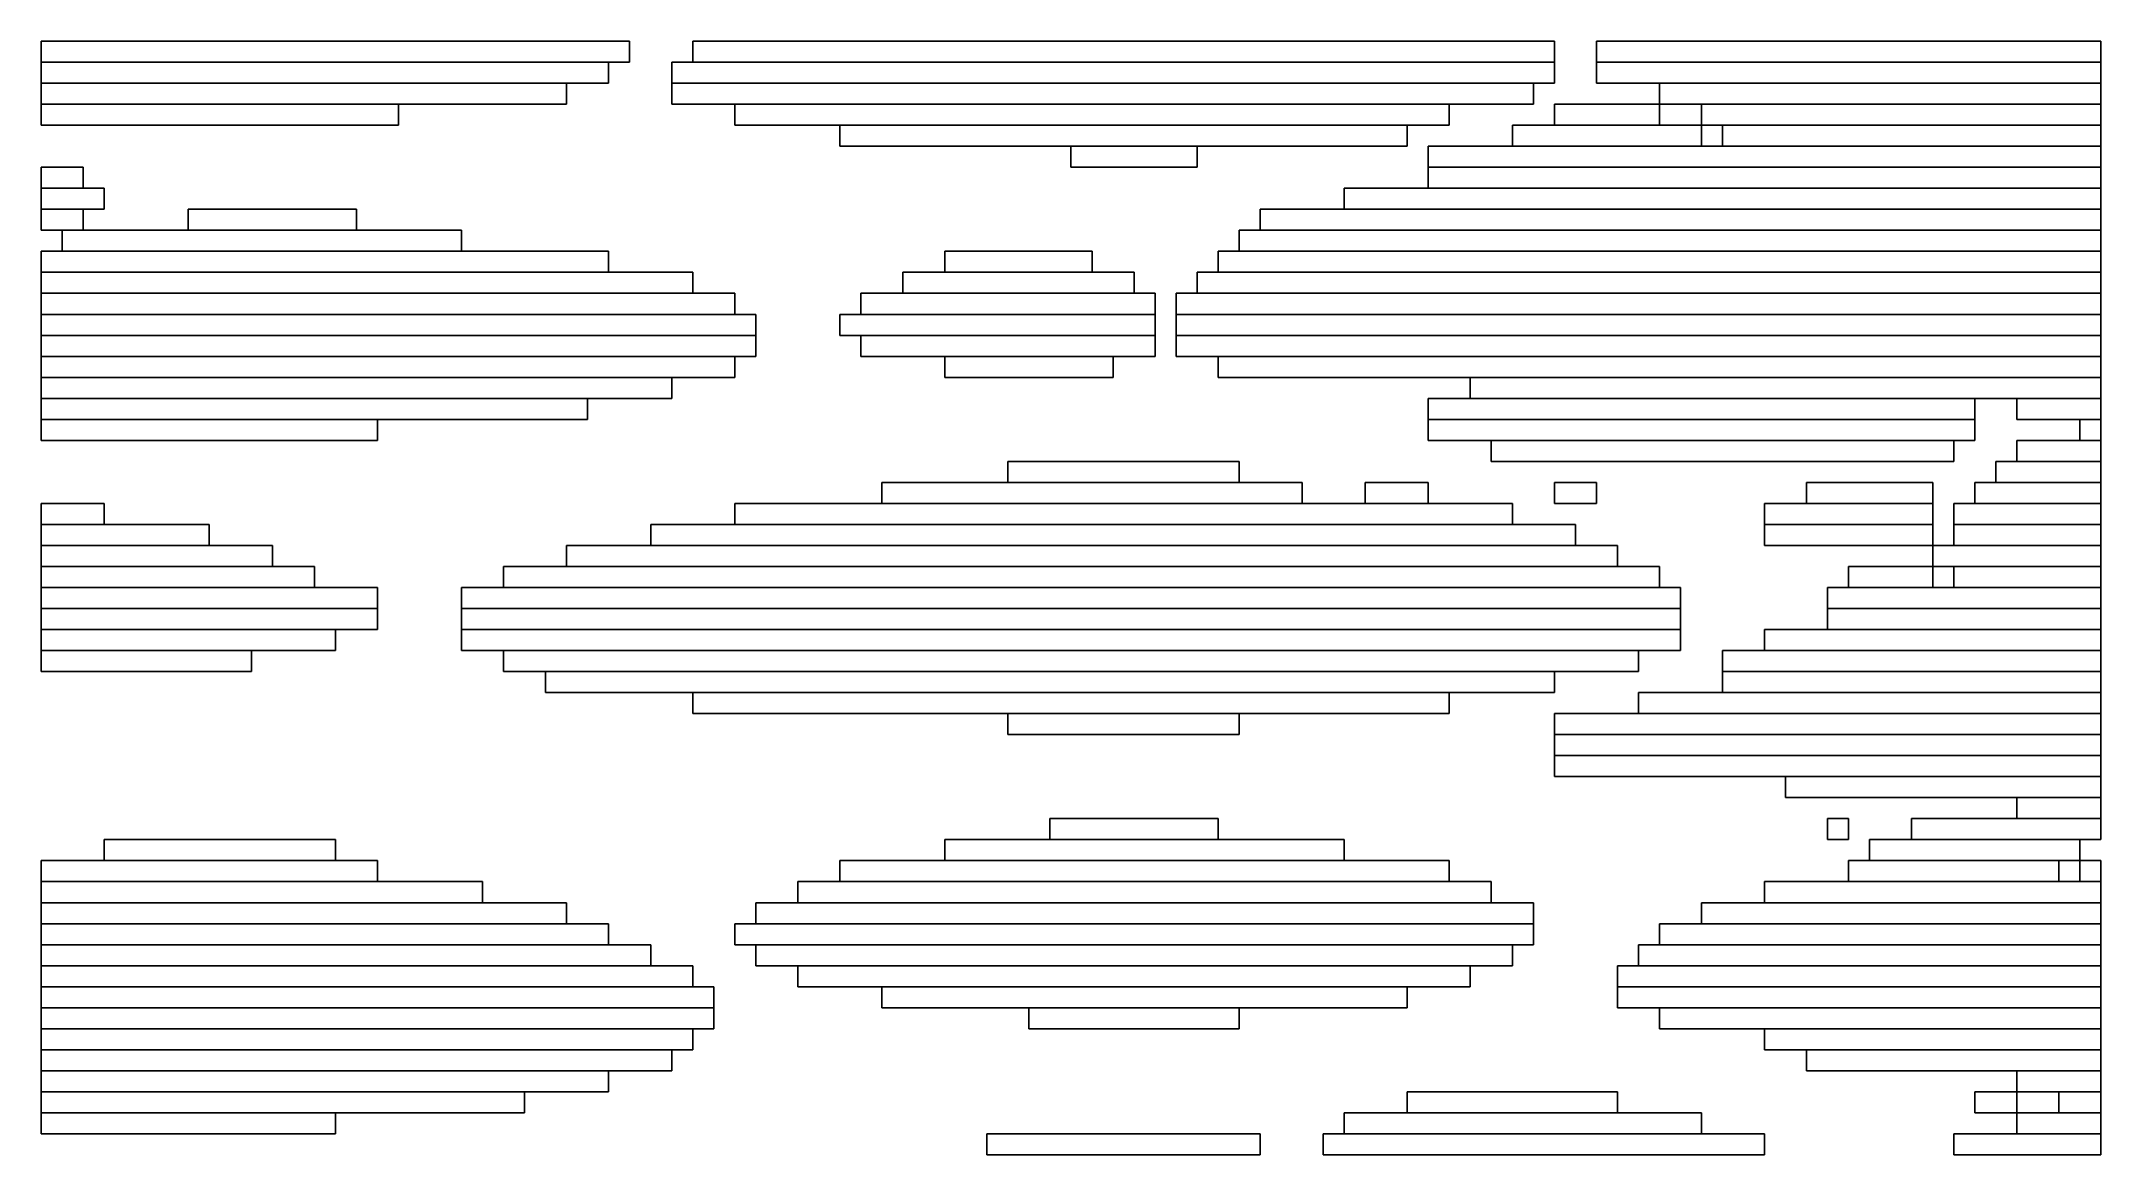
# Model space of a CAD drawing. Extents: x 463 to 561, y 486 to 539.
import ezdxf

# ---------------------------------------------------------------- set-up
doc = ezdxf.new("R2010")
doc.units = 0

msp = doc.modelspace()

# ---------------------------------------------------------------- linework, layer by layer
for p, q in [((463, 539), (491, 539)), ((463, 538), (463, 539)), ((491, 539), (491, 538)), ((494, 539), (535, 539)), ((494, 538), (494, 539)), ((535, 539), (535, 538)), ((537, 539), (561, 539)), ((537, 538), (537, 539)), ((561, 539), (561, 538)), ((491, 538), (463, 538)), ((463, 538), (490, 538)), ((463, 537), (463, 538)), ((490, 538), (490, 537)), ((493, 538), (535, 538)), ((493, 537), (493, 538)), ((535, 538), (494, 538)), ((535, 538), (535, 537)), ((561, 538), (537, 538)), ((537, 538), (561, 538)), ((537, 537), (537, 538)), ((561, 538), (561, 537)), ((490, 537), (463, 537)), ((463, 537), (488, 537)), ((463, 536), (463, 537)), ((488, 537), (488, 536)), ((535, 537), (493, 537)), ((493, 537), (534, 537)), ((493, 536), (493, 537)), ((534, 537), (534, 536)), ((561, 537), (537, 537)), ((540, 537), (561, 537)), ((540, 536), (540, 537)), ((561, 537), (561, 536)), ((488, 536), (463, 536)), ((463, 536), (480, 536)), ((463, 535), (463, 536)), ((480, 536), (480, 535)), ((534, 536), (493, 536)), ((496, 536), (530, 536)), ((496, 535), (496, 536)), ((530, 536), (530, 535)), ((535, 536), (540, 536)), ((535, 535), (535, 536)), ((561, 536), (540, 536)), ((540, 536), (540, 535)), ((542, 536), (561, 536)), ((542, 535), (542, 536)), ((561, 536), (561, 535)), ((480, 535), (463, 535)), ((530, 535), (496, 535)), ((501, 535), (528, 535)), ((501, 534), (501, 535)), ((528, 535), (528, 534)), ((533, 535), (542, 535)), ((533, 534), (533, 535)), ((540, 535), (535, 535)), ((561, 535), (542, 535)), ((542, 535), (542, 534)), ((543, 535), (561, 535)), ((543, 534), (543, 535)), ((561, 535), (561, 534)), ((528, 534), (501, 534)), ((512, 534), (518, 534)), ((512, 533), (512, 534)), ((518, 534), (518, 533)), ((529, 534), (561, 534)), ((529, 533), (529, 534)), ((542, 534), (533, 534)), ((561, 534), (543, 534)), ((561, 534), (561, 533)), ((463, 533), (465, 533)), ((463, 532), (463, 533)), ((465, 533), (465, 532)), ((518, 533), (512, 533)), ((561, 533), (529, 533)), ((529, 533), (561, 533)), ((529, 532), (529, 533)), ((561, 533), (561, 532)), ((465, 532), (463, 532)), ((463, 532), (466, 532)), ((463, 531), (463, 532)), ((466, 532), (466, 531)), ((525, 532), (561, 532)), ((525, 531), (525, 532)), ((561, 532), (529, 532)), ((561, 532), (561, 531)), ((466, 531), (463, 531)), ((463, 531), (465, 531)), ((463, 530), (463, 531)), ((465, 531), (465, 530)), ((470, 531), (478, 531)), ((470, 530), (470, 531)), ((478, 531), (478, 530)), ((521, 531), (561, 531)), ((521, 530), (521, 531)), ((561, 531), (525, 531)), ((561, 531), (561, 530)), ((465, 530), (463, 530)), ((464, 530), (483, 530)), ((464, 529), (464, 530)), ((478, 530), (470, 530)), ((483, 530), (483, 529)), ((520, 530), (561, 530)), ((520, 529), (520, 530)), ((561, 530), (521, 530)), ((561, 530), (561, 529)), ((463, 529), (490, 529)), ((463, 528), (463, 529)), ((483, 529), (464, 529)), ((490, 529), (490, 528)), ((506, 529), (513, 529)), ((506, 528), (506, 529)), ((513, 529), (513, 528)), ((519, 529), (561, 529)), ((519, 528), (519, 529)), ((561, 529), (520, 529)), ((561, 529), (561, 528)), ((490, 528), (463, 528)), ((463, 528), (494, 528)), ((463, 527), (463, 528)), ((494, 528), (494, 527)), ((504, 528), (515, 528)), ((504, 527), (504, 528)), ((513, 528), (506, 528)), ((515, 528), (515, 527)), ((518, 528), (561, 528)), ((518, 527), (518, 528)), ((561, 528), (519, 528)), ((561, 528), (561, 527)), ((494, 527), (463, 527)), ((463, 527), (496, 527)), ((463, 526), (463, 527)), ((496, 527), (496, 526)), ((502, 527), (516, 527)), ((502, 526), (502, 527)), ((515, 527), (504, 527)), ((516, 527), (516, 526)), ((517, 527), (561, 527)), ((517, 526), (517, 527)), ((561, 527), (518, 527)), ((561, 527), (561, 526)), ((496, 526), (463, 526)), ((463, 526), (497, 526)), ((463, 525), (463, 526)), ((497, 526), (497, 525)), ((501, 526), (516, 526)), ((501, 525), (501, 526)), ((516, 526), (502, 526)), ((516, 526), (516, 525)), ((561, 526), (517, 526)), ((517, 526), (561, 526)), ((517, 525), (517, 526)), ((561, 526), (561, 525)), ((497, 525), (463, 525)), ((463, 525), (497, 525)), ((463, 524), (463, 525)), ((497, 525), (497, 524)), ((516, 525), (501, 525)), ((502, 525), (516, 525)), ((502, 524), (502, 525)), ((516, 525), (516, 524)), ((561, 525), (517, 525)), ((517, 525), (561, 525)), ((517, 524), (517, 525)), ((561, 525), (561, 524)), ((497, 524), (463, 524)), ((463, 524), (496, 524)), ((463, 523), (463, 524)), ((496, 524), (496, 523)), ((516, 524), (502, 524)), ((506, 524), (514, 524)), ((506, 523), (506, 524)), ((514, 524), (514, 523)), ((561, 524), (517, 524)), ((519, 524), (561, 524)), ((519, 523), (519, 524)), ((561, 524), (561, 523)), ((496, 523), (463, 523)), ((463, 523), (493, 523)), ((463, 522), (463, 523)), ((493, 523), (493, 522)), ((514, 523), (506, 523)), ((561, 523), (519, 523)), ((531, 523), (561, 523)), ((531, 522), (531, 523)), ((561, 523), (561, 522)), ((493, 522), (463, 522)), ((463, 522), (489, 522)), ((463, 521), (463, 522)), ((489, 522), (489, 521)), ((529, 522), (555, 522)), ((529, 521), (529, 522)), ((561, 522), (531, 522)), ((555, 522), (555, 521)), ((557, 522), (561, 522)), ((557, 521), (557, 522)), ((561, 522), (561, 521)), ((489, 521), (463, 521)), ((463, 521), (479, 521)), ((463, 520), (463, 521)), ((479, 521), (479, 520)), ((555, 521), (529, 521)), ((529, 521), (555, 521)), ((529, 520), (529, 521)), ((555, 521), (555, 520)), ((561, 521), (557, 521)), ((560, 521), (561, 521)), ((560, 520), (560, 521)), ((561, 521), (561, 520)), ((479, 520), (463, 520)), ((555, 520), (529, 520)), ((532, 520), (554, 520)), ((532, 519), (532, 520)), ((554, 520), (554, 519)), ((557, 520), (561, 520)), ((557, 519), (557, 520)), ((561, 520), (560, 520)), ((561, 520), (561, 519)), ((509, 519), (520, 519)), ((509, 518), (509, 519)), ((520, 519), (520, 518)), ((554, 519), (532, 519)), ((556, 519), (561, 519)), ((556, 518), (556, 519)), ((561, 519), (557, 519)), ((561, 519), (561, 518)), ((503, 518), (523, 518)), ((503, 517), (503, 518)), ((520, 518), (509, 518)), ((523, 518), (523, 517)), ((526, 518), (529, 518)), ((526, 517), (526, 518)), ((529, 518), (529, 517)), ((535, 518), (537, 518)), ((535, 517), (535, 518)), ((537, 518), (537, 517)), ((547, 518), (553, 518)), ((547, 517), (547, 518)), ((553, 518), (553, 517)), ((555, 518), (561, 518)), ((555, 517), (555, 518)), ((561, 518), (556, 518)), ((561, 518), (561, 517)), ((463, 517), (466, 517)), ((463, 516), (463, 517)), ((466, 517), (466, 516)), ((496, 517), (533, 517)), ((496, 516), (496, 517)), ((523, 517), (503, 517)), ((529, 517), (526, 517)), ((533, 517), (533, 516)), ((537, 517), (535, 517)), ((545, 517), (553, 517)), ((545, 516), (545, 517)), ((553, 517), (547, 517)), ((553, 517), (553, 516)), ((554, 517), (561, 517)), ((554, 516), (554, 517)), ((561, 517), (555, 517)), ((561, 517), (561, 516)), ((466, 516), (463, 516)), ((463, 516), (471, 516)), ((463, 515), (463, 516)), ((471, 516), (471, 515)), ((492, 516), (536, 516)), ((492, 515), (492, 516)), ((533, 516), (496, 516)), ((536, 516), (536, 515)), ((553, 516), (545, 516)), ((545, 516), (553, 516)), ((545, 515), (545, 516)), ((553, 516), (553, 515)), ((561, 516), (554, 516)), ((554, 516), (561, 516)), ((554, 515), (554, 516)), ((561, 516), (561, 515)), ((471, 515), (463, 515)), ((463, 515), (474, 515)), ((463, 514), (463, 515)), ((474, 515), (474, 514)), ((488, 515), (538, 515)), ((488, 514), (488, 515)), ((536, 515), (492, 515)), ((538, 515), (538, 514)), ((553, 515), (545, 515)), ((553, 515), (561, 515)), ((553, 514), (553, 515)), ((561, 515), (554, 515)), ((561, 515), (561, 514)), ((474, 514), (463, 514)), ((463, 514), (476, 514)), ((463, 513), (463, 514)), ((476, 514), (476, 513)), ((485, 514), (540, 514)), ((485, 513), (485, 514)), ((538, 514), (488, 514)), ((540, 514), (540, 513)), ((549, 514), (553, 514)), ((549, 513), (549, 514)), ((561, 514), (553, 514)), ((553, 514), (553, 513)), ((554, 514), (561, 514)), ((554, 513), (554, 514)), ((561, 514), (561, 513)), ((476, 513), (463, 513)), ((463, 513), (479, 513)), ((463, 512), (463, 513)), ((479, 513), (479, 512)), ((483, 513), (541, 513)), ((483, 512), (483, 513)), ((540, 513), (485, 513)), ((541, 513), (541, 512)), ((548, 513), (561, 513)), ((548, 512), (548, 513)), ((553, 513), (549, 513)), ((561, 513), (554, 513)), ((561, 513), (561, 512)), ((479, 512), (463, 512)), ((463, 512), (479, 512)), ((463, 511), (463, 512)), ((479, 512), (479, 511)), ((541, 512), (483, 512)), ((483, 512), (541, 512)), ((483, 511), (483, 512)), ((541, 512), (541, 511)), ((561, 512), (548, 512)), ((548, 512), (561, 512)), ((548, 511), (548, 512)), ((561, 512), (561, 511)), ((479, 511), (463, 511)), ((463, 511), (477, 511)), ((463, 510), (463, 511)), ((477, 511), (477, 510)), ((541, 511), (483, 511)), ((483, 511), (541, 511)), ((483, 510), (483, 511)), ((541, 511), (541, 510)), ((545, 511), (561, 511)), ((545, 510), (545, 511)), ((561, 511), (548, 511)), ((561, 511), (561, 510)), ((477, 510), (463, 510)), ((463, 510), (473, 510)), ((463, 509), (463, 510)), ((473, 510), (473, 509)), ((541, 510), (483, 510)), ((485, 510), (539, 510)), ((485, 509), (485, 510)), ((539, 510), (539, 509)), ((543, 510), (561, 510)), ((543, 509), (543, 510)), ((561, 510), (545, 510)), ((561, 510), (561, 509)), ((473, 509), (463, 509)), ((539, 509), (485, 509)), ((487, 509), (535, 509)), ((487, 508), (487, 509)), ((535, 509), (535, 508)), ((561, 509), (543, 509)), ((543, 509), (561, 509)), ((543, 508), (543, 509)), ((561, 509), (561, 508)), ((535, 508), (487, 508)), ((494, 508), (530, 508)), ((494, 507), (494, 508)), ((530, 508), (530, 507)), ((539, 508), (561, 508)), ((539, 507), (539, 508)), ((561, 508), (543, 508)), ((561, 508), (561, 507)), ((530, 507), (494, 507)), ((509, 507), (520, 507)), ((509, 506), (509, 507)), ((520, 507), (520, 506)), ((535, 507), (561, 507)), ((535, 506), (535, 507)), ((561, 507), (539, 507)), ((561, 507), (561, 506)), ((520, 506), (509, 506)), ((561, 506), (535, 506)), ((535, 506), (561, 506)), ((535, 505), (535, 506)), ((561, 506), (561, 505)), ((561, 505), (535, 505)), ((535, 505), (561, 505)), ((535, 504), (535, 505)), ((561, 505), (561, 504)), ((561, 504), (535, 504)), ((546, 504), (561, 504)), ((546, 503), (546, 504)), ((561, 504), (561, 503)), ((561, 503), (546, 503)), ((557, 503), (561, 503)), ((557, 502), (557, 503)), ((561, 503), (561, 502)), ((511, 502), (519, 502)), ((511, 501), (511, 502)), ((519, 502), (519, 501)), ((548, 502), (549, 502)), ((548, 501), (548, 502)), ((549, 502), (549, 501)), ((552, 502), (561, 502)), ((552, 501), (552, 502)), ((561, 502), (557, 502)), ((561, 502), (561, 501)), ((466, 501), (477, 501)), ((466, 500), (466, 501)), ((477, 501), (477, 500)), ((506, 501), (525, 501)), ((506, 500), (506, 501)), ((519, 501), (511, 501)), ((525, 501), (525, 500)), ((549, 501), (548, 501)), ((550, 501), (560, 501)), ((550, 500), (550, 501)), ((561, 501), (552, 501)), ((560, 501), (560, 500)), ((463, 500), (479, 500)), ((463, 499), (463, 500)), ((477, 500), (466, 500)), ((479, 500), (479, 499)), ((501, 500), (530, 500)), ((501, 499), (501, 500)), ((525, 500), (506, 500)), ((530, 500), (530, 499)), ((549, 500), (559, 500)), ((549, 499), (549, 500)), ((560, 500), (550, 500)), ((559, 500), (559, 499)), ((560, 500), (561, 500)), ((560, 499), (560, 500)), ((561, 500), (561, 499)), ((479, 499), (463, 499)), ((463, 499), (484, 499)), ((463, 498), (463, 499)), ((484, 499), (484, 498)), ((499, 499), (532, 499)), ((499, 498), (499, 499)), ((530, 499), (501, 499)), ((532, 499), (532, 498)), ((545, 499), (561, 499)), ((545, 498), (545, 499)), ((559, 499), (549, 499)), ((561, 499), (560, 499)), ((561, 499), (561, 498)), ((484, 498), (463, 498)), ((463, 498), (488, 498)), ((463, 497), (463, 498)), ((488, 498), (488, 497)), ((497, 498), (534, 498)), ((497, 497), (497, 498)), ((532, 498), (499, 498)), ((534, 498), (534, 497)), ((542, 498), (561, 498)), ((542, 497), (542, 498)), ((561, 498), (545, 498)), ((561, 498), (561, 497)), ((488, 497), (463, 497)), ((463, 497), (490, 497)), ((463, 496), (463, 497)), ((490, 497), (490, 496)), ((496, 497), (534, 497)), ((496, 496), (496, 497)), ((534, 497), (497, 497)), ((534, 497), (534, 496)), ((540, 497), (561, 497)), ((540, 496), (540, 497)), ((561, 497), (542, 497)), ((561, 497), (561, 496)), ((490, 496), (463, 496)), ((463, 496), (492, 496)), ((463, 495), (463, 496)), ((492, 496), (492, 495)), ((534, 496), (496, 496)), ((497, 496), (533, 496)), ((497, 495), (497, 496)), ((533, 496), (533, 495)), ((539, 496), (561, 496)), ((539, 495), (539, 496)), ((561, 496), (540, 496)), ((561, 496), (561, 495)), ((492, 495), (463, 495)), ((463, 495), (494, 495)), ((463, 494), (463, 495)), ((494, 495), (494, 494)), ((533, 495), (497, 495)), ((499, 495), (531, 495)), ((499, 494), (499, 495)), ((531, 495), (531, 494)), ((538, 495), (561, 495)), ((538, 494), (538, 495)), ((561, 495), (539, 495)), ((561, 495), (561, 494)), ((494, 494), (463, 494)), ((463, 494), (495, 494)), ((463, 493), (463, 494)), ((495, 494), (495, 493)), ((531, 494), (499, 494)), ((503, 494), (528, 494)), ((503, 493), (503, 494)), ((528, 494), (528, 493)), ((561, 494), (538, 494)), ((538, 494), (561, 494)), ((538, 493), (538, 494)), ((561, 494), (561, 493)), ((495, 493), (463, 493)), ((463, 493), (495, 493)), ((463, 492), (463, 493)), ((495, 493), (495, 492)), ((528, 493), (503, 493)), ((510, 493), (520, 493)), ((510, 492), (510, 493)), ((520, 493), (520, 492)), ((561, 493), (538, 493)), ((540, 493), (561, 493)), ((540, 492), (540, 493)), ((561, 493), (561, 492)), ((495, 492), (463, 492)), ((463, 492), (494, 492)), ((463, 491), (463, 492)), ((494, 492), (494, 491)), ((520, 492), (510, 492)), ((561, 492), (540, 492)), ((545, 492), (561, 492)), ((545, 491), (545, 492)), ((561, 492), (561, 491)), ((494, 491), (463, 491)), ((463, 491), (493, 491)), ((463, 490), (463, 491)), ((493, 491), (493, 490)), ((561, 491), (545, 491)), ((547, 491), (561, 491)), ((547, 490), (547, 491)), ((561, 491), (561, 490)), ((493, 490), (463, 490)), ((463, 490), (490, 490)), ((463, 489), (463, 490)), ((490, 490), (490, 489)), ((561, 490), (547, 490)), ((557, 490), (561, 490)), ((557, 489), (557, 490)), ((561, 490), (561, 489)), ((490, 489), (463, 489)), ((463, 489), (486, 489)), ((463, 488), (463, 489)), ((486, 489), (486, 488)), ((528, 489), (538, 489)), ((528, 488), (528, 489)), ((538, 489), (538, 488)), ((555, 489), (557, 489)), ((555, 488), (555, 489)), ((561, 489), (557, 489)), ((557, 489), (557, 488)), ((559, 489), (561, 489)), ((559, 488), (559, 489)), ((561, 489), (561, 488)), ((486, 488), (463, 488)), ((463, 488), (477, 488)), ((463, 487), (463, 488)), ((477, 488), (477, 487)), ((525, 488), (542, 488)), ((525, 487), (525, 488)), ((538, 488), (528, 488)), ((542, 488), (542, 487)), ((557, 488), (555, 488)), ((557, 488), (561, 488)), ((557, 487), (557, 488)), ((561, 488), (559, 488)), ((561, 488), (561, 487)), ((477, 487), (463, 487)), ((508, 487), (521, 487)), ((508, 486), (508, 487)), ((521, 487), (521, 486)), ((524, 487), (545, 487)), ((524, 486), (524, 487)), ((542, 487), (525, 487)), ((545, 487), (545, 486)), ((554, 487), (561, 487)), ((554, 486), (554, 487)), ((561, 487), (557, 487)), ((561, 487), (561, 486)), ((521, 486), (508, 486)), ((545, 486), (524, 486)), ((561, 486), (554, 486))]:
    msp.add_line(p, q)

doc.saveas('drawing.dxf')
